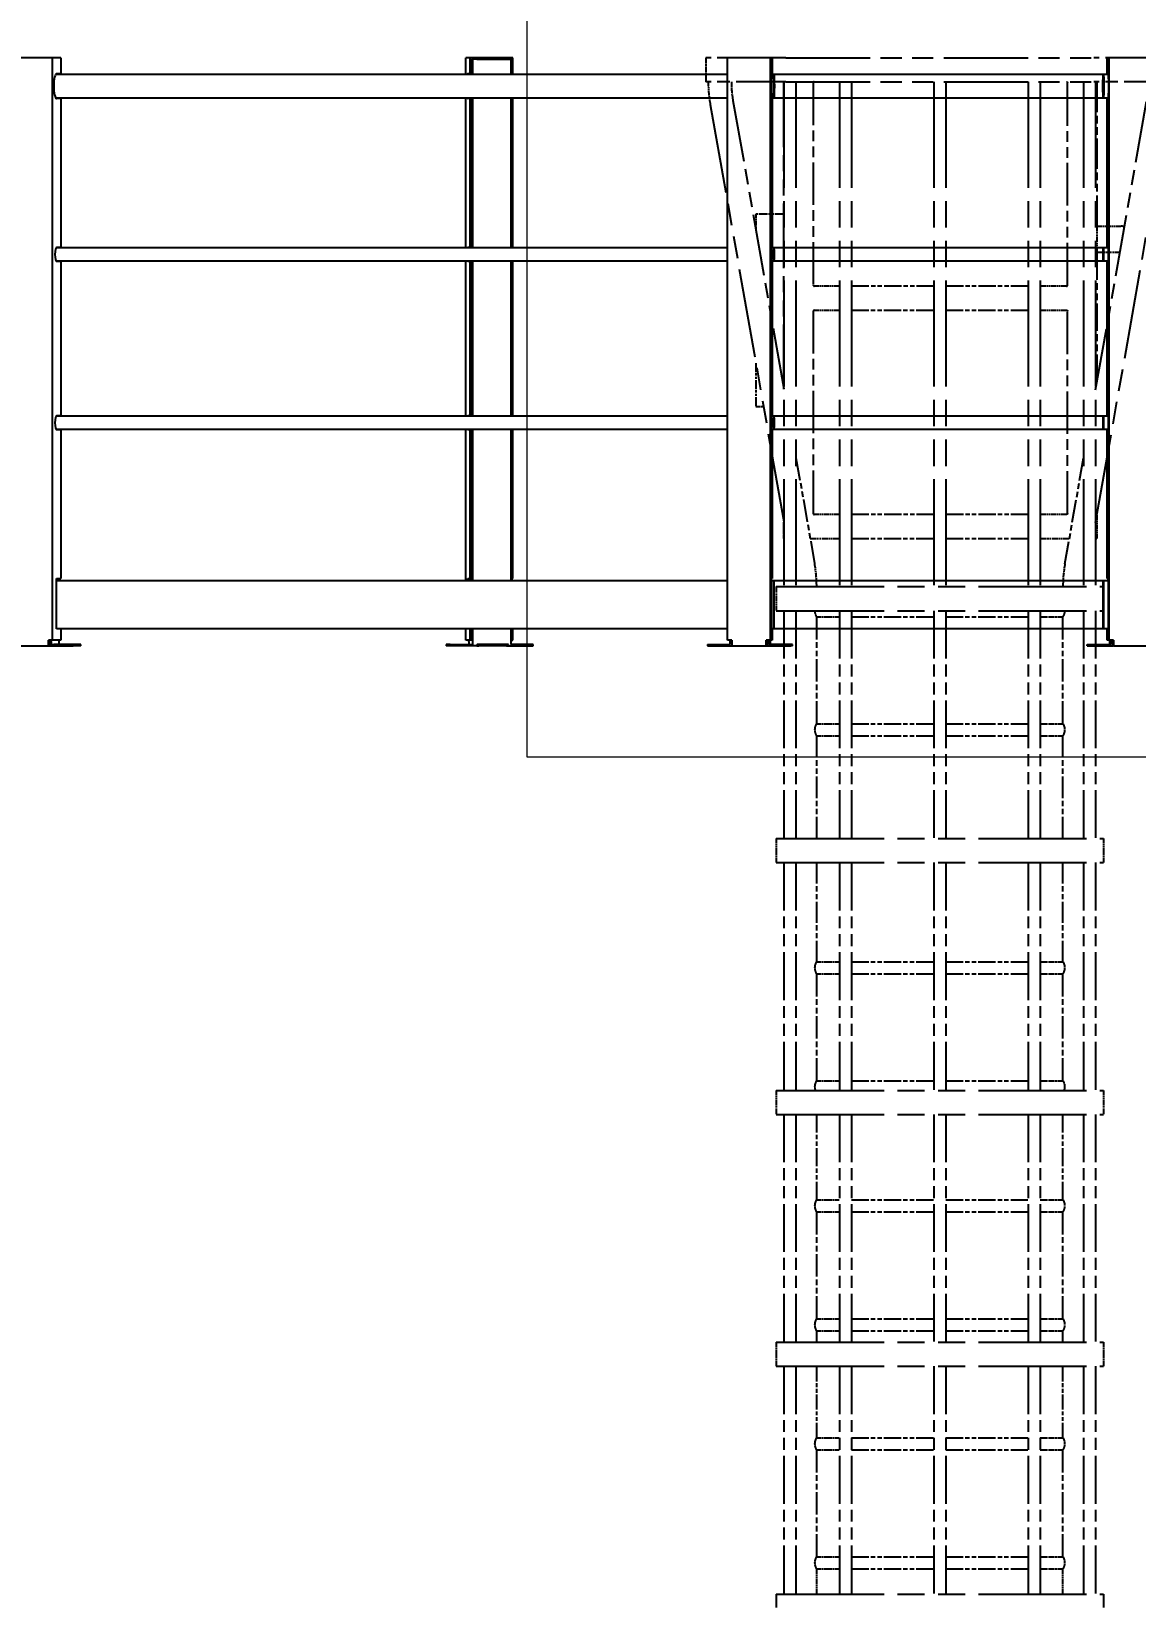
# Model space of a CAD drawing. Header units: millimetres. Extents: x 0 to 59400, y 0 to 42000.
# Drawn here: x 10157 to 12453, y 36547 to 39825 of the extents above; entities that cross this region are included whole.
import ezdxf

# ---------------------------------------------------------------- set-up
doc = ezdxf.new("R2010")
doc.units = ezdxf.units.MM
doc.header["$LTSCALE"] = 100
doc.linetypes.add('DOUBLE_DASH_CHAIN', pattern=[1.2403, 0.6614, -0.0827, 0.1654, -0.0827, 0.1654, -0.0827])
for name, color, linetype, lineweight in [('Detail Boundary', 7, 'Continuous', 18), ('Reference', 7, 'DOUBLE_DASH_CHAIN', 25), ('Visible', 7, 'Continuous', 25)]:
    doc.layers.add(name, color=color, linetype=linetype, lineweight=lineweight)
doc.styles.add('Title', font='arial.ttf')

# ---------------------------------------------------------------- blocks, each defined once
blk = doc.blocks.new('2dDetail0')
at = {"layer": 'Detail Boundary', "flags": 128}
blk.add_lwpolyline([(111.875, 383.163), (128.103, 383.163), (128.103, 400.04), (111.875, 400.04), (111.875, 383.163)], dxfattribs=at)
at = {"layer": 'Detail Boundary', "insert": (118.939, 403.54), "char_height": 3, "attachment_point": 7, "style": 'Title'}
blk.add_mtext('E', dxfattribs=at)

msp = doc.modelspace()

# ---------------------------------------------------------------- linework, layer by layer
at = {"layer": 'Reference', "ltscale": 0.158612}
for p, q in [((11559.06, 39770.38), (11559.06, 39720.38)), ((12372.59, 39420.38), (12422.57, 39420.38)), ((11705.77, 38670.38), (11705.77, 38620.38)), ((12385.83, 38670.38), (12385.83, 38620.38)), ((11705.77, 38146.63), (11705.77, 38096.63)), ((12385.83, 38146.63), (12385.83, 38096.63)), ((11705.77, 37622.88), (11705.77, 37572.88)), ((12385.83, 37622.88), (12385.83, 37572.88)), ((11705.77, 37099.13), (11705.77, 37049.13)), ((12385.83, 37099.13), (12385.83, 37049.13))]:
    msp.add_line(p, q, dxfattribs=at)
at = {"layer": 'Reference', "ltscale": 1.567272}
for p, q in [((11725.77, 39770.38), (11559.06, 39770.38)), ((12532.55, 39770.38), (12365.84, 39770.38)), ((11725.77, 39720.38), (11559.06, 39720.38)), ((12532.55, 39720.38), (12365.84, 39720.38))]:
    msp.add_line(p, q, dxfattribs=at)
at = {"layer": 'Reference', "ltscale": 2.647105}
for p, q in [((11725.77, 39770.38), (12365.84, 39770.38)), ((11725.77, 39720.38), (12365.84, 39720.38))]:
    msp.add_line(p, q, dxfattribs=at)
at = {"layer": 'Reference', "ltscale": 2.028505}
msp.add_line((11721.58, 39081.3), (11721.58, 39720.38), dxfattribs=at)
at = {"layer": 'Reference', "ltscale": 3.33285}
for p, q in [((11721.79, 39720.38), (11721.79, 38670.38)), ((11746.79, 39720.38), (11746.79, 38670.38)), ((11836.98, 39720.38), (11836.98, 38670.38)), ((11861.98, 39720.38), (11861.98, 38670.38)), ((12033.3, 39720.38), (12033.3, 38670.38)), ((12058.3, 39720.38), (12058.3, 38670.38)), ((12229.63, 39720.38), (12229.63, 38670.38)), ((12254.63, 39720.38), (12254.63, 38670.38)), ((12344.82, 39720.38), (12344.82, 38670.38)), ((12369.82, 39720.38), (12369.82, 38670.38))]:
    msp.add_line(p, q, dxfattribs=at)
at = {"layer": 'Reference', "ltscale": 1.336254}
for p, q in [((11782.73, 39718.38), (11782.73, 39297.38)), ((12311.38, 39297.38), (12311.38, 39718.38)), ((11782.73, 39243.38), (11782.73, 38822.38)), ((12311.38, 38822.38), (12311.38, 39243.38))]:
    msp.add_line(p, q, dxfattribs=at)
at = {"layer": 'Reference', "ltscale": 0.952172}
msp.add_line((12372.54, 39720.38), (12372.54, 39420.38), dxfattribs=at)
at = {"layer": 'Reference', "ltscale": 2.80138}
for p, q in [((11568.54, 39672.8), (11721.79, 38803.64)), ((12369.82, 38803.64), (12523.07, 39672.8))]:
    msp.add_line(p, q, dxfattribs=at)
at = {"layer": 'Reference', "ltscale": 1.937284}
for p, q in [((11615.81, 39681.13), (11721.79, 39080.06)), ((12369.82, 39080.06), (12475.8, 39681.13))]:
    msp.add_line(p, q, dxfattribs=at)
at = {"layer": 'Reference', "ltscale": 0.273481}
msp.add_line((11721.58, 39445.38), (11663.29, 39445.38), dxfattribs=at)
at = {"layer": 'Reference', "ltscale": 0.106268}
msp.add_line((11663.29, 39445.38), (11663.29, 39411.87), dxfattribs=at)
at = {"layer": 'Reference', "ltscale": 0.006248}
for p, q in [((12372.54, 39420.38), (12372.59, 39420.38)), ((12372.59, 39365.38), (12372.54, 39365.38))]:
    msp.add_line(p, q, dxfattribs=at)
at = {"layer": 'Reference', "ltscale": 0.174483}
msp.add_line((12372.59, 39420.38), (12372.59, 39365.38), dxfattribs=at)
at = {"layer": 'Reference', "ltscale": 0.015771}
msp.add_line((12422.7, 39420.38), (12422.57, 39420.38), dxfattribs=at)
at = {"layer": 'Reference', "ltscale": 0.856558}
msp.add_line((12372.54, 39365.38), (12372.54, 39095.5), dxfattribs=at)
at = {"layer": 'Reference', "ltscale": 0.150841}
msp.add_line((12420.12, 39365.38), (12372.59, 39365.38), dxfattribs=at)
at = {"layer": 'Reference', "ltscale": 0.169531}
for p, q in [((11836.98, 39295.38), (11783.56, 39295.38)), ((11783.56, 39245.38), (11836.98, 39245.38)), ((11836.98, 38820.38), (11783.56, 38820.38))]:
    msp.add_line(p, q, dxfattribs=at)
at = {"layer": 'Reference', "ltscale": 0.543905}
for p, q in [((12033.3, 39295.38), (11861.98, 39295.38)), ((12229.63, 39295.38), (12058.3, 39295.38)), ((11861.98, 39245.38), (12033.3, 39245.38)), ((12058.3, 39245.38), (12229.63, 39245.38)), ((12033.3, 38820.38), (11861.98, 38820.38)), ((12229.63, 38820.38), (12058.3, 38820.38)), ((11861.98, 38770.38), (12033.3, 38770.38)), ((12058.3, 38770.38), (12229.63, 38770.38))]:
    msp.add_line(p, q, dxfattribs=at)
at = {"layer": 'Reference', "ltscale": 0.173763}
for p, q in [((12309.39, 39295.38), (12254.63, 39295.38)), ((12254.63, 39245.38), (12309.39, 39245.38)), ((12309.39, 38820.38), (12254.63, 38820.38))]:
    msp.add_line(p, q, dxfattribs=at)
at = {"layer": 'Reference', "ltscale": 0.285801}
msp.add_line((11663.29, 39135.45), (11663.29, 39045.38), dxfattribs=at)
at = {"layer": 'Reference', "ltscale": 0.102057}
msp.add_line((11663.29, 39045.38), (11679.17, 39045.38), dxfattribs=at)
at = {"layer": 'Reference', "ltscale": 0.710038}
for p, q in [((11746.79, 38938.28), (11785.64, 38717.96)), ((12305.97, 38717.96), (12344.82, 38938.28))]:
    msp.add_line(p, q, dxfattribs=at)
at = {"layer": 'Reference', "ltscale": 0.154486}
msp.add_line((12372.54, 38819.08), (12372.54, 38770.38), dxfattribs=at)
at = {"layer": 'Reference', "ltscale": 0.109394}
msp.add_line((11721.58, 38770.38), (11721.58, 38804.87), dxfattribs=at)
at = {"layer": 'Reference', "ltscale": 0.000588976}
msp.add_line((11721.58, 38770.38), (11721.79, 38770.38), dxfattribs=at)
at = {"layer": 'Reference', "ltscale": 0.192259}
for p, q in [((11776.4, 38770.38), (11836.98, 38770.38)), ((12254.63, 38770.38), (12315.21, 38770.38))]:
    msp.add_line(p, q, dxfattribs=at)
at = {"layer": 'Reference', "ltscale": 0.004821}
msp.add_line((12369.82, 38770.38), (12371.37, 38770.38), dxfattribs=at)
at = {"layer": 'Reference', "ltscale": 0.145915}
msp.add_line((12371.37, 38770.38), (12372.54, 38770.38), dxfattribs=at)
at = {"layer": 'Reference', "ltscale": 3.390735}
for p, q in [((11705.77, 38670.38), (12385.83, 38670.38)), ((11705.77, 38620.38), (12385.83, 38620.38)), ((11705.77, 38146.63), (12385.83, 38146.63)), ((11705.77, 38096.63), (12385.83, 38096.63)), ((11705.77, 37622.88), (12385.83, 37622.88)), ((11705.77, 37572.88), (12385.83, 37572.88)), ((11705.77, 37099.13), (12385.83, 37099.13)), ((11705.77, 37049.13), (12385.83, 37049.13)), ((11705.77, 36575.38), (12385.83, 36575.38))]:
    msp.add_line(p, q, dxfattribs=at)
at = {"layer": 'Reference', "ltscale": 1.503695}
for p, q in [((11721.79, 38620.38), (11721.79, 38146.63)), ((11746.79, 38620.38), (11746.79, 38146.63)), ((11836.98, 38620.38), (11836.98, 38146.63)), ((11861.98, 38620.38), (11861.98, 38146.63)), ((12033.3, 38620.38), (12033.3, 38146.63)), ((12058.3, 38620.38), (12058.3, 38146.63)), ((12229.63, 38620.38), (12229.63, 38146.63)), ((12254.63, 38620.38), (12254.63, 38146.63)), ((12344.82, 38620.38), (12344.82, 38146.63)), ((12369.82, 38620.38), (12369.82, 38146.63)), ((11721.79, 38096.63), (11721.79, 37622.88)), ((11746.79, 38096.63), (11746.79, 37622.88)), ((11836.98, 38096.63), (11836.98, 37622.88)), ((11861.98, 38096.63), (11861.98, 37622.88)), ((12033.3, 38096.63), (12033.3, 37622.88)), ((12058.3, 38096.63), (12058.3, 37622.88)), ((12229.63, 38096.63), (12229.63, 37622.88)), ((12254.63, 38096.63), (12254.63, 37622.88)), ((12344.82, 38096.63), (12344.82, 37622.88)), ((12369.82, 38096.63), (12369.82, 37622.88)), ((11721.79, 37572.88), (11721.79, 37099.13)), ((11746.79, 37572.88), (11746.79, 37099.13)), ((11836.98, 37572.88), (11836.98, 37099.13)), ((11861.98, 37572.88), (11861.98, 37099.13)), ((12033.3, 37572.88), (12033.3, 37099.13)), ((12058.3, 37572.88), (12058.3, 37099.13)), ((12229.63, 37572.88), (12229.63, 37099.13)), ((12254.63, 37572.88), (12254.63, 37099.13)), ((12344.82, 37572.88), (12344.82, 37099.13)), ((12369.82, 37572.88), (12369.82, 37099.13)), ((11721.79, 37049.13), (11721.79, 36575.38)), ((11746.79, 37049.13), (11746.79, 36575.38)), ((11836.98, 37049.13), (11836.98, 36575.38)), ((11861.98, 37049.13), (11861.98, 36575.38)), ((12033.3, 37049.13), (12033.3, 36575.38)), ((12058.3, 37049.13), (12058.3, 36575.38)), ((12229.63, 37049.13), (12229.63, 36575.38)), ((12254.63, 37049.13), (12254.63, 36575.38)), ((12344.82, 37049.13), (12344.82, 36575.38)), ((12369.82, 37049.13), (12369.82, 36575.38))]:
    msp.add_line(p, q, dxfattribs=at)
at = {"layer": 'Reference', "ltscale": 0.149643}
for p, q in [((11789.8, 38607.88), (11836.98, 38607.88)), ((12254.63, 38607.88), (12301.8, 38607.88)), ((11789.8, 38385.38), (11836.98, 38385.38)), ((12254.63, 38385.38), (12301.8, 38385.38)), ((11789.8, 38360.38), (11836.98, 38360.38)), ((12254.63, 38360.38), (12301.8, 38360.38)), ((11789.8, 37890.38), (11836.98, 37890.38)), ((12254.63, 37890.38), (12301.8, 37890.38)), ((11789.8, 37865.38), (11836.98, 37865.38)), ((12254.63, 37865.38), (12301.8, 37865.38)), ((11789.8, 37642.88), (11836.98, 37642.88)), ((12254.63, 37642.88), (12301.8, 37642.88)), ((11789.8, 37395.38), (11836.98, 37395.38)), ((11789.8, 37370.38), (11836.98, 37370.38)), ((12254.63, 37395.38), (12301.8, 37395.38)), ((12254.63, 37370.38), (12301.8, 37370.38)), ((11789.8, 37147.88), (11836.98, 37147.88)), ((12254.63, 37147.88), (12301.8, 37147.88)), ((11789.8, 37122.88), (11836.98, 37122.88)), ((12254.63, 37122.88), (12301.8, 37122.88)), ((11789.8, 36900.38), (11836.98, 36900.38)), ((11789.8, 36875.38), (11836.98, 36875.38)), ((12254.63, 36900.38), (12301.8, 36900.38)), ((12254.63, 36875.38), (12301.8, 36875.38)), ((11789.8, 36652.88), (11836.98, 36652.88)), ((12254.63, 36652.88), (12301.8, 36652.88)), ((11789.8, 36627.88), (11836.98, 36627.88)), ((12254.63, 36627.88), (12301.8, 36627.88))]:
    msp.add_line(p, q, dxfattribs=at)
at = {"layer": 'Reference', "ltscale": 0.706168}
for p, q in [((11789.8, 38385.38), (11789.8, 38607.88)), ((12301.8, 38385.38), (12301.8, 38607.88)), ((11789.8, 37642.88), (11789.8, 37865.38)), ((12301.8, 37642.88), (12301.8, 37865.38)), ((11789.8, 37147.88), (11789.8, 37370.38)), ((12301.8, 37147.88), (12301.8, 37370.38)), ((11789.8, 36652.88), (11789.8, 36875.38)), ((12301.8, 36652.88), (12301.8, 36875.38))]:
    msp.add_line(p, q, dxfattribs=at)
at = {"layer": 'Reference', "ltscale": 0.543728}
for p, q in [((11861.98, 38607.88), (12033.3, 38607.88)), ((12058.3, 38607.88), (12229.63, 38607.88)), ((11861.98, 38385.38), (12033.3, 38385.38)), ((12058.3, 38385.38), (12229.63, 38385.38)), ((11861.98, 38360.38), (12033.3, 38360.38)), ((12058.3, 38360.38), (12229.63, 38360.38)), ((11861.98, 37890.38), (12033.3, 37890.38)), ((12058.3, 37890.38), (12229.63, 37890.38)), ((11861.98, 37865.38), (12033.3, 37865.38)), ((12058.3, 37865.38), (12229.63, 37865.38)), ((11861.98, 37642.88), (12033.3, 37642.88)), ((12058.3, 37642.88), (12229.63, 37642.88)), ((11861.98, 37395.38), (12033.3, 37395.38)), ((11861.98, 37370.38), (12033.3, 37370.38)), ((12058.3, 37395.38), (12229.63, 37395.38)), ((12058.3, 37370.38), (12229.63, 37370.38)), ((11861.98, 37147.88), (12033.3, 37147.88)), ((12058.3, 37147.88), (12229.63, 37147.88)), ((11861.98, 37122.88), (12033.3, 37122.88)), ((12058.3, 37122.88), (12229.63, 37122.88)), ((11861.98, 36900.38), (12033.3, 36900.38)), ((11861.98, 36875.38), (12033.3, 36875.38)), ((12058.3, 36900.38), (12229.63, 36900.38)), ((12058.3, 36875.38), (12229.63, 36875.38)), ((11861.98, 36652.88), (12033.3, 36652.88)), ((12058.3, 36652.88), (12229.63, 36652.88)), ((11861.98, 36627.88), (12033.3, 36627.88)), ((12058.3, 36627.88), (12229.63, 36627.88))]:
    msp.add_line(p, q, dxfattribs=at)
at = {"layer": 'Reference', "ltscale": 0.678393}
for p, q in [((11789.8, 38146.63), (11789.8, 38360.38)), ((12301.8, 38146.63), (12301.8, 38360.38))]:
    msp.add_line(p, q, dxfattribs=at)
at = {"layer": 'Reference', "ltscale": 0.654587}
for p, q in [((11789.8, 37890.38), (11789.8, 38096.63)), ((12301.8, 37890.38), (12301.8, 38096.63))]:
    msp.add_line(p, q, dxfattribs=at)
at = {"layer": 'Reference', "ltscale": 0.563327}
for p, q in [((11789.8, 37395.38), (11789.8, 37572.88)), ((12301.8, 37395.38), (12301.8, 37572.88))]:
    msp.add_line(p, q, dxfattribs=at)
at = {"layer": 'Reference', "ltscale": 0.075288}
for p, q in [((11789.8, 37099.13), (11789.8, 37122.88)), ((12301.8, 37099.13), (12301.8, 37122.88))]:
    msp.add_line(p, q, dxfattribs=at)
at = {"layer": 'Reference', "ltscale": 0.472068}
for p, q in [((11789.8, 36900.38), (11789.8, 37049.13)), ((12301.8, 36900.38), (12301.8, 37049.13))]:
    msp.add_line(p, q, dxfattribs=at)
at = {"layer": 'Reference', "ltscale": 0.166548}
for p, q in [((11789.8, 36575.38), (11789.8, 36627.88)), ((12301.8, 36575.38), (12301.8, 36627.88))]:
    msp.add_line(p, q, dxfattribs=at)
at = {"layer": 'Reference', "ltscale": 0.088779}
for p, q in [((11705.77, 36575.38), (11705.77, 36547.38)), ((12385.83, 36575.38), (12385.83, 36547.38))]:
    msp.add_line(p, q, dxfattribs=at)
at = {"layer": 'Reference', "ltscale": 0.151698}
for centre, start, end in [((11838.37, 39720.38), 180, 190), ((11515.8, 38670.38), 0, 10), ((12575.8, 38670.38), 170, 180)]:
    msp.add_arc(centre, 274, start, end, dxfattribs=at)
at = {"layer": 'Reference', "ltscale": 0.125106}
msp.add_arc((11838.37, 39720.38), 226, 180, 190, dxfattribs=at)
at = {"layer": 'Reference', "ltscale": 0.023571}
msp.add_ellipse((12422.57, 39410.38), major_axis=(0, 10), ratio=0.9996754, start_param=5.5374736, end_param=6.2831853, dxfattribs=at)
at = {"layer": 'Reference', "ltscale": 0.023099}
msp.add_ellipse((12422.7, 39410.38), major_axis=(0, 10), ratio=0.9996754, start_param=5.5523199, end_param=6.2831853, dxfattribs=at)
at = {"layer": 'Reference', "ltscale": 0.00317}
msp.add_ellipse((11723.58, 38772.38), major_axis=(2, 2), ratio=0.0127408, start_param=2.6580056, end_param=3.1543328, dxfattribs=at)
at = {"layer": 'Reference', "ltscale": 0.009774}
msp.add_ellipse((12369.37, 38772.38), major_axis=(-2, 2), ratio=0.0127408, start_param=1.8102144, end_param=3.1288525, dxfattribs=at)
at = {"layer": 'Reference', "ltscale": 6.17783e-05}
msp.add_ellipse((12370.54, 38772.38), major_axis=(2, -2), ratio=0.0127408, start_param=6.2704452, end_param=6.2959254, dxfattribs=at)
at = {"layer": 'Reference', "ltscale": 0.009875}
for points, knots in [([(11784.73, 39720.38), (11784.52, 39720.38), (11784.31, 39720.35), (11783.91, 39720.22), (11783.72, 39720.12), (11783.38, 39719.87), (11783.23, 39719.72), (11782.99, 39719.39), (11782.89, 39719.2), (11782.76, 39718.8), (11782.73, 39718.59), (11782.73, 39718.38)], [6.2831853, 6.2831853, 6.2831853, 6.2831853, 6.5973446, 6.5973446, 6.9115038, 6.9115038, 7.2256631, 7.2256631, 7.5398224, 7.5398224, 7.8539816, 7.8539816, 7.8539816, 7.8539816]), ([(12309.39, 39720.38), (12309.59, 39720.38), (12309.8, 39720.35), (12310.2, 39720.22), (12310.39, 39720.12), (12310.73, 39719.87), (12310.88, 39719.72), (12311.13, 39719.39), (12311.22, 39719.2), (12311.35, 39718.8), (12311.38, 39718.59), (12311.38, 39718.38)], [0, 0, 0, 0, 0.3141593, 0.3141593, 0.6283185, 0.6283185, 0.9424778, 0.9424778, 1.2566371, 1.2566371, 1.5707963, 1.5707963, 1.5707963, 1.5707963]), ([(11782.73, 39297.38), (11782.73, 39297.17), (11782.76, 39296.96), (11782.89, 39296.56), (11782.99, 39296.37), (11783.23, 39296.03), (11783.38, 39295.88), (11783.72, 39295.64), (11783.91, 39295.54), (11784.31, 39295.41), (11784.52, 39295.38), (11784.73, 39295.38)], [1.5707963, 1.5707963, 1.5707963, 1.5707963, 1.8849556, 1.8849556, 2.1991149, 2.1991149, 2.5132741, 2.5132741, 2.8274334, 2.8274334, 3.1415927, 3.1415927, 3.1415927, 3.1415927]), ([(12309.39, 39295.38), (12309.59, 39295.38), (12309.8, 39295.41), (12310.2, 39295.54), (12310.39, 39295.64), (12310.73, 39295.88), (12310.88, 39296.03), (12311.13, 39296.37), (12311.22, 39296.56), (12311.35, 39296.96), (12311.38, 39297.17), (12311.38, 39297.38)], [3.1415927, 3.1415927, 3.1415927, 3.1415927, 3.4557519, 3.4557519, 3.7699112, 3.7699112, 4.0840704, 4.0840704, 4.3982297, 4.3982297, 4.712389, 4.712389, 4.712389, 4.712389]), ([(11784.73, 39245.38), (11784.52, 39245.38), (11784.31, 39245.35), (11783.91, 39245.22), (11783.72, 39245.12), (11783.38, 39244.87), (11783.23, 39244.72), (11782.99, 39244.39), (11782.89, 39244.2), (11782.76, 39243.8), (11782.73, 39243.59), (11782.73, 39243.38)], [0, 0, 0, 0, 0.3141593, 0.3141593, 0.6283185, 0.6283185, 0.9424778, 0.9424778, 1.2566371, 1.2566371, 1.5707963, 1.5707963, 1.5707963, 1.5707963]), ([(12309.39, 39245.38), (12309.59, 39245.38), (12309.8, 39245.35), (12310.2, 39245.22), (12310.39, 39245.12), (12310.73, 39244.87), (12310.88, 39244.72), (12311.13, 39244.39), (12311.22, 39244.2), (12311.35, 39243.8), (12311.38, 39243.59), (12311.38, 39243.38)], [0, 0, 0, 0, 0.3141593, 0.3141593, 0.6283185, 0.6283185, 0.9424778, 0.9424778, 1.2566371, 1.2566371, 1.5707963, 1.5707963, 1.5707963, 1.5707963]), ([(11782.73, 38822.38), (11782.73, 38822.17), (11782.76, 38821.96), (11782.89, 38821.56), (11782.99, 38821.37), (11783.23, 38821.03), (11783.38, 38820.88), (11783.72, 38820.64), (11783.91, 38820.54), (11784.31, 38820.41), (11784.52, 38820.38), (11784.73, 38820.38)], [1.5707963, 1.5707963, 1.5707963, 1.5707963, 1.8849556, 1.8849556, 2.1991149, 2.1991149, 2.5132741, 2.5132741, 2.8274334, 2.8274334, 3.1415927, 3.1415927, 3.1415927, 3.1415927]), ([(12311.38, 38822.38), (12311.38, 38822.17), (12311.35, 38821.96), (12311.22, 38821.56), (12311.13, 38821.37), (12310.88, 38821.03), (12310.73, 38820.88), (12310.39, 38820.64), (12310.2, 38820.54), (12309.8, 38820.41), (12309.59, 38820.38), (12309.39, 38820.38)], [1.5707963, 1.5707963, 1.5707963, 1.5707963, 1.8849556, 1.8849556, 2.1991149, 2.1991149, 2.5132741, 2.5132741, 2.8274334, 2.8274334, 3.1415927, 3.1415927, 3.1415927, 3.1415927])]:
    msp.add_open_spline(points, degree=3, knots=knots, dxfattribs=at)
at = {"layer": 'Reference', "ltscale": 0.063434}
for points, knots in [([(11789.8, 38607.88), (11789.8, 38607.88), (11789.76, 38607.96), (11789.6, 38608.28), (11789.47, 38608.53), (11789, 38609.49), (11788.55, 38610.45), (11787.68, 38612.63), (11787.2, 38614.02), (11786.68, 38616.32), (11786.53, 38617.12), (11786.34, 38618.75), (11786.29, 38619.58), (11786.29, 38620.38)], [1.9257848, 1.9257848, 1.9257848, 1.9257848, 2.1661114, 2.1661114, 2.406438, 2.406438, 2.8870911, 2.8870911, 3.3693304, 3.3693304, 3.61045, 3.61045, 3.8515697, 3.8515697, 3.8515697, 3.8515697]), ([(12305.32, 38620.38), (12305.32, 38619.58), (12305.27, 38618.75), (12305.08, 38617.12), (12304.93, 38616.32), (12304.4, 38614.02), (12303.92, 38612.63), (12303.06, 38610.45), (12302.61, 38609.49), (12302.14, 38608.53), (12302.01, 38608.28), (12301.85, 38607.96), (12301.8, 38607.88), (12301.8, 38607.88)], [3.8515697, 3.8515697, 3.8515697, 3.8515697, 4.0926893, 4.0926893, 4.333809, 4.333809, 4.8160483, 4.8160483, 5.2967014, 5.2967014, 5.5370279, 5.5370279, 5.7773545, 5.7773545, 5.7773545, 5.7773545])]:
    msp.add_open_spline(points, degree=3, knots=knots, dxfattribs=at)
at = {"layer": 'Reference', "ltscale": 0.126968}
for points in [[(11789.8, 38360.38), (11789.8, 38360.38), (11789.76, 38360.46), (11789.6, 38360.78), (11789.47, 38361.03), (11789, 38361.99), (11788.55, 38362.95), (11787.68, 38365.13), (11787.2, 38366.52), (11786.68, 38368.82), (11786.53, 38369.62), (11786.34, 38371.25), (11786.29, 38372.08), (11786.29, 38373.68), (11786.34, 38374.51), (11786.53, 38376.14), (11786.68, 38376.94), (11787.2, 38379.24), (11787.68, 38380.62), (11788.55, 38382.81), (11789, 38383.77), (11789.47, 38384.73), (11789.6, 38384.98), (11789.76, 38385.3), (11789.8, 38385.38), (11789.8, 38385.38)], [(12301.8, 38385.38), (12301.8, 38385.38), (12301.85, 38385.3), (12302.01, 38384.98), (12302.14, 38384.73), (12302.61, 38383.77), (12303.06, 38382.81), (12303.92, 38380.62), (12304.4, 38379.24), (12304.93, 38376.94), (12305.08, 38376.14), (12305.27, 38374.51), (12305.32, 38373.68), (12305.32, 38372.08), (12305.27, 38371.25), (12305.08, 38369.62), (12304.93, 38368.82), (12304.4, 38366.52), (12303.92, 38365.13), (12303.06, 38362.95), (12302.61, 38361.99), (12302.14, 38361.03), (12302.01, 38360.78), (12301.85, 38360.46), (12301.8, 38360.38), (12301.8, 38360.38)], [(11789.8, 37865.38), (11789.8, 37865.38), (11789.76, 37865.46), (11789.6, 37865.78), (11789.47, 37866.03), (11789, 37866.99), (11788.55, 37867.95), (11787.68, 37870.13), (11787.2, 37871.52), (11786.68, 37873.82), (11786.53, 37874.62), (11786.34, 37876.25), (11786.29, 37877.08), (11786.29, 37878.68), (11786.34, 37879.51), (11786.53, 37881.14), (11786.68, 37881.94), (11787.2, 37884.24), (11787.68, 37885.62), (11788.55, 37887.81), (11789, 37888.77), (11789.47, 37889.73), (11789.6, 37889.98), (11789.76, 37890.3), (11789.8, 37890.38), (11789.8, 37890.38)], [(12301.8, 37890.38), (12301.8, 37890.38), (12301.85, 37890.3), (12302.01, 37889.98), (12302.14, 37889.73), (12302.61, 37888.77), (12303.06, 37887.81), (12303.92, 37885.62), (12304.4, 37884.24), (12304.93, 37881.94), (12305.08, 37881.14), (12305.27, 37879.51), (12305.32, 37878.68), (12305.32, 37877.08), (12305.27, 37876.25), (12305.08, 37874.62), (12304.93, 37873.82), (12304.4, 37871.52), (12303.92, 37870.13), (12303.06, 37867.95), (12302.61, 37866.99), (12302.14, 37866.03), (12302.01, 37865.78), (12301.85, 37865.46), (12301.8, 37865.38), (12301.8, 37865.38)], [(11789.8, 37370.38), (11789.8, 37370.38), (11789.76, 37370.46), (11789.6, 37370.78), (11789.47, 37371.03), (11789, 37371.99), (11788.55, 37372.95), (11787.68, 37375.13), (11787.2, 37376.52), (11786.68, 37378.82), (11786.53, 37379.62), (11786.34, 37381.25), (11786.29, 37382.08), (11786.29, 37383.68), (11786.34, 37384.51), (11786.53, 37386.14), (11786.68, 37386.94), (11787.2, 37389.24), (11787.68, 37390.62), (11788.55, 37392.81), (11789, 37393.77), (11789.47, 37394.73), (11789.6, 37394.98), (11789.76, 37395.3), (11789.8, 37395.38), (11789.8, 37395.38)], [(12301.8, 37395.38), (12301.8, 37395.38), (12301.85, 37395.3), (12302.01, 37394.98), (12302.14, 37394.73), (12302.61, 37393.77), (12303.06, 37392.81), (12303.92, 37390.62), (12304.4, 37389.24), (12304.93, 37386.94), (12305.08, 37386.14), (12305.27, 37384.51), (12305.32, 37383.68), (12305.32, 37382.08), (12305.27, 37381.25), (12305.08, 37379.62), (12304.93, 37378.82), (12304.4, 37376.52), (12303.92, 37375.13), (12303.06, 37372.95), (12302.61, 37371.99), (12302.14, 37371.03), (12302.01, 37370.78), (12301.85, 37370.46), (12301.8, 37370.38), (12301.8, 37370.38)], [(11789.8, 37122.88), (11789.8, 37122.88), (11789.76, 37122.96), (11789.6, 37123.28), (11789.47, 37123.53), (11789, 37124.49), (11788.55, 37125.45), (11787.68, 37127.63), (11787.2, 37129.02), (11786.68, 37131.32), (11786.53, 37132.12), (11786.34, 37133.75), (11786.29, 37134.58), (11786.29, 37136.18), (11786.34, 37137.01), (11786.53, 37138.64), (11786.68, 37139.44), (11787.2, 37141.74), (11787.68, 37143.12), (11788.55, 37145.31), (11789, 37146.27), (11789.47, 37147.23), (11789.6, 37147.48), (11789.76, 37147.8), (11789.8, 37147.88), (11789.8, 37147.88)], [(12301.8, 37147.88), (12301.8, 37147.88), (12301.85, 37147.8), (12302.01, 37147.48), (12302.14, 37147.23), (12302.61, 37146.27), (12303.06, 37145.31), (12303.92, 37143.12), (12304.4, 37141.74), (12304.93, 37139.44), (12305.08, 37138.64), (12305.27, 37137.01), (12305.32, 37136.18), (12305.32, 37134.58), (12305.27, 37133.75), (12305.08, 37132.12), (12304.93, 37131.32), (12304.4, 37129.02), (12303.92, 37127.63), (12303.06, 37125.45), (12302.61, 37124.49), (12302.14, 37123.53), (12302.01, 37123.28), (12301.85, 37122.96), (12301.8, 37122.88), (12301.8, 37122.88)], [(11789.8, 36875.38), (11789.8, 36875.38), (11789.76, 36875.46), (11789.6, 36875.78), (11789.47, 36876.03), (11789, 36876.99), (11788.55, 36877.95), (11787.68, 36880.13), (11787.2, 36881.52), (11786.68, 36883.82), (11786.53, 36884.62), (11786.34, 36886.25), (11786.29, 36887.08), (11786.29, 36888.68), (11786.34, 36889.51), (11786.53, 36891.14), (11786.68, 36891.94), (11787.2, 36894.24), (11787.68, 36895.62), (11788.55, 36897.81), (11789, 36898.77), (11789.47, 36899.73), (11789.6, 36899.98), (11789.76, 36900.3), (11789.8, 36900.38), (11789.8, 36900.38)], [(12301.8, 36900.38), (12301.8, 36900.38), (12301.85, 36900.3), (12302.01, 36899.98), (12302.14, 36899.73), (12302.61, 36898.77), (12303.06, 36897.81), (12303.92, 36895.62), (12304.4, 36894.24), (12304.93, 36891.94), (12305.08, 36891.14), (12305.27, 36889.51), (12305.32, 36888.68), (12305.32, 36887.08), (12305.27, 36886.25), (12305.08, 36884.62), (12304.93, 36883.82), (12304.4, 36881.52), (12303.92, 36880.13), (12303.06, 36877.95), (12302.61, 36876.99), (12302.14, 36876.03), (12302.01, 36875.78), (12301.85, 36875.46), (12301.8, 36875.38), (12301.8, 36875.38)], [(11789.8, 36627.88), (11789.8, 36627.88), (11789.76, 36627.96), (11789.6, 36628.28), (11789.47, 36628.53), (11789, 36629.49), (11788.55, 36630.45), (11787.68, 36632.63), (11787.2, 36634.02), (11786.68, 36636.32), (11786.53, 36637.12), (11786.34, 36638.75), (11786.29, 36639.58), (11786.29, 36641.18), (11786.34, 36642.01), (11786.53, 36643.64), (11786.68, 36644.44), (11787.2, 36646.74), (11787.68, 36648.12), (11788.55, 36650.31), (11789, 36651.27), (11789.47, 36652.23), (11789.6, 36652.48), (11789.76, 36652.8), (11789.8, 36652.88), (11789.8, 36652.88)], [(12301.8, 36652.88), (12301.8, 36652.88), (12301.85, 36652.8), (12302.01, 36652.48), (12302.14, 36652.23), (12302.61, 36651.27), (12303.06, 36650.31), (12303.92, 36648.12), (12304.4, 36646.74), (12304.93, 36644.44), (12305.08, 36643.64), (12305.27, 36642.01), (12305.32, 36641.18), (12305.32, 36639.58), (12305.27, 36638.75), (12305.08, 36637.12), (12304.93, 36636.32), (12304.4, 36634.02), (12303.92, 36632.63), (12303.06, 36630.45), (12302.61, 36629.49), (12302.14, 36628.53), (12302.01, 36628.28), (12301.85, 36627.96), (12301.8, 36627.88), (12301.8, 36627.88)]]:
    msp.add_open_spline(points, degree=3, knots=[1.9257848, 1.9257848, 1.9257848, 1.9257848, 2.1661114, 2.1661114, 2.406438, 2.406438, 2.8870911, 2.8870911, 3.3693304, 3.3693304, 3.61045, 3.61045, 3.8515697, 3.8515697, 4.0926893, 4.0926893, 4.333809, 4.333809, 4.8160483, 4.8160483, 5.2967014, 5.2967014, 5.5370279, 5.5370279, 5.7773545, 5.7773545, 5.7773545, 5.7773545], dxfattribs=at)
at = {"layer": 'Reference', "ltscale": 0.089396}
for points, knots in [([(11787.62, 37622.88), (11787.34, 37623.69), (11787.07, 37624.59), (11786.68, 37626.32), (11786.53, 37627.12), (11786.34, 37628.75), (11786.29, 37629.58), (11786.29, 37631.18), (11786.34, 37632.01), (11786.53, 37633.64), (11786.68, 37634.44), (11787.2, 37636.74), (11787.68, 37638.12), (11788.55, 37640.31), (11789, 37641.27), (11789.47, 37642.23), (11789.6, 37642.48), (11789.76, 37642.8), (11789.8, 37642.88), (11789.8, 37642.88)], [3.0672133, 3.0672133, 3.0672133, 3.0672133, 3.3693304, 3.3693304, 3.61045, 3.61045, 3.8515697, 3.8515697, 4.0926893, 4.0926893, 4.333809, 4.333809, 4.8160483, 4.8160483, 5.2967014, 5.2967014, 5.5370279, 5.5370279, 5.7773545, 5.7773545, 5.7773545, 5.7773545]), ([(12301.8, 37642.88), (12301.8, 37642.88), (12301.85, 37642.8), (12302.01, 37642.48), (12302.14, 37642.23), (12302.61, 37641.27), (12303.06, 37640.31), (12303.92, 37638.12), (12304.4, 37636.74), (12304.93, 37634.44), (12305.08, 37633.64), (12305.27, 37632.01), (12305.32, 37631.18), (12305.32, 37629.58), (12305.27, 37628.75), (12305.08, 37627.12), (12304.93, 37626.32), (12304.54, 37624.59), (12304.27, 37623.69), (12303.99, 37622.88)], [1.9257848, 1.9257848, 1.9257848, 1.9257848, 2.1661114, 2.1661114, 2.406438, 2.406438, 2.8870911, 2.8870911, 3.3693304, 3.3693304, 3.61045, 3.61045, 3.8515697, 3.8515697, 4.0926893, 4.0926893, 4.333809, 4.333809, 4.635926, 4.635926, 4.635926, 4.635926])]:
    msp.add_open_spline(points, degree=3, knots=knots, dxfattribs=at)
at = {"layer": 'Visible'}
for p, q in [((10201.16, 39770.38), (10113.63, 39770.38)), ((10218.15, 39770.38), (10201.16, 39770.38)), ((10201.16, 38559.38), (10201.16, 39770.38)), ((10218.15, 39770.38), (10218.15, 39737.38)), ((11068.89, 39770.38), (11060.42, 39770.38)), ((11060.42, 39735.53), (11060.42, 39770.38)), ((11158.28, 39770.38), (11068.89, 39770.38)), ((11068.89, 39770.38), (11068.89, 39737.38)), ((11071.87, 39767.38), (11071.87, 39737.38)), ((11073.86, 39767.38), (11071.87, 39767.38)), ((11073.86, 39767.38), (11074.44, 39767.38)), ((11074.44, 39767.38), (11074.44, 39735.53)), ((11083.38, 39767.38), (11074.44, 39767.38)), ((11083.38, 39767.38), (11144.96, 39767.38)), ((11144.96, 39767.38), (11153.9, 39767.38)), ((11155.3, 39767.38), (11153.9, 39767.38)), ((11153.9, 39767.38), (11153.9, 39735.53)), ((11155.3, 39737.38), (11155.3, 39767.38)), ((11158.28, 39737.38), (11158.28, 39770.38)), ((11693.97, 39770.38), (11604.07, 39770.38)), ((11604.07, 38559.38), (11604.07, 39770.38)), ((11697.54, 39770.38), (11693.97, 39770.38)), ((11693.97, 38559.38), (11693.97, 39770.38)), ((11697.54, 39770.38), (11697.54, 39737.38)), ((12394.07, 39770.38), (12397.64, 39770.38)), ((12394.07, 39737.38), (12394.07, 39770.38)), ((12487.54, 39770.38), (12397.64, 39770.38)), ((12397.64, 38559.38), (12397.64, 39770.38)), ((11604.07, 39735.53), (10207.41, 39735.53)), ((10209.65, 39737.38), (10218.15, 39737.38)), ((10214.45, 39737.38), (10214.45, 39735.53)), ((11064.66, 39737.38), (11068.89, 39737.38)), ((11068.89, 39737.38), (11071.87, 39737.38)), ((11070.2, 39737.38), (11070.57, 39735.53)), ((11153.9, 39737.38), (11155.3, 39737.38)), ((11155.3, 39737.38), (11158.28, 39737.38)), ((11700.75, 39735.53), (11695.28, 39735.53)), ((11695.75, 39737.38), (11697.54, 39737.38)), ((12385.86, 39735.53), (11700.75, 39735.53)), ((12396.33, 39735.53), (12385.86, 39735.53)), ((12394.07, 39737.38), (12395.86, 39737.38)), ((10207.41, 39687.23), (11604.07, 39687.23)), ((10218.15, 39685.38), (10209.65, 39685.38)), ((10214.45, 39687.23), (10214.45, 39685.38)), ((10218.15, 39685.38), (10218.15, 39376.38)), ((11060.42, 39374.83), (11060.42, 39687.23)), ((11068.89, 39685.38), (11064.66, 39685.38)), ((11068.89, 39685.38), (11068.89, 39376.38)), ((11071.87, 39685.38), (11068.89, 39685.38)), ((11071.87, 39685.38), (11071.87, 39376.38)), ((11074.44, 39687.23), (11074.44, 39374.83)), ((11153.9, 39687.23), (11153.9, 39374.83)), ((11155.3, 39685.38), (11153.9, 39685.38)), ((11158.28, 39685.38), (11155.3, 39685.38)), ((11155.3, 39376.38), (11155.3, 39685.38)), ((11158.28, 39376.38), (11158.28, 39685.38)), ((11695.28, 39687.23), (11700.75, 39687.23)), ((11697.54, 39685.38), (11695.75, 39685.38)), ((11697.54, 39685.38), (11697.54, 39376.38)), ((11700.75, 39687.23), (12385.86, 39687.23)), ((12385.86, 39687.23), (12396.33, 39687.23)), ((12394.07, 39376.38), (12394.07, 39685.38)), ((12395.86, 39685.38), (12394.07, 39685.38)), ((11604.07, 39374.83), (10208.11, 39374.83)), ((10209.65, 39376.38), (10218.15, 39376.38)), ((10214.45, 39376.38), (10214.45, 39374.83)), ((11064.66, 39376.38), (11068.89, 39376.38)), ((11068.89, 39376.38), (11071.87, 39376.38)), ((11069.86, 39376.38), (11070.17, 39374.83)), ((11153.9, 39376.38), (11155.3, 39376.38)), ((11155.3, 39376.38), (11158.28, 39376.38)), ((11700.75, 39374.83), (11695.43, 39374.83)), ((11695.75, 39376.38), (11697.54, 39376.38)), ((12385.86, 39374.83), (11700.75, 39374.83)), ((12396.18, 39374.83), (12385.86, 39374.83)), ((12394.07, 39376.38), (12395.86, 39376.38)), ((10208.11, 39347.93), (11604.07, 39347.93)), ((10218.15, 39346.38), (10209.65, 39346.38)), ((10214.45, 39347.93), (10214.45, 39346.38)), ((10218.15, 39346.38), (10218.15, 39026.38)), ((11060.42, 39024.83), (11060.42, 39347.93)), ((11068.89, 39346.38), (11064.66, 39346.38)), ((11068.89, 39346.38), (11068.89, 39026.38)), ((11071.87, 39346.38), (11068.89, 39346.38)), ((11071.87, 39346.38), (11071.87, 39026.38)), ((11074.44, 39347.93), (11074.44, 39024.83)), ((11153.9, 39347.93), (11153.9, 39024.83)), ((11155.3, 39346.38), (11153.9, 39346.38)), ((11158.28, 39346.38), (11155.3, 39346.38)), ((11155.3, 39026.38), (11155.3, 39346.38)), ((11158.28, 39026.38), (11158.28, 39346.38)), ((11695.43, 39347.93), (11700.75, 39347.93)), ((11697.54, 39346.38), (11695.75, 39346.38)), ((11697.54, 39346.38), (11697.54, 39026.38)), ((11700.75, 39347.93), (12385.86, 39347.93)), ((12385.86, 39347.93), (12396.18, 39347.93)), ((12394.07, 39026.38), (12394.07, 39346.38)), ((12395.86, 39346.38), (12394.07, 39346.38)), ((11604.07, 39024.83), (10208.11, 39024.83)), ((10209.65, 39026.38), (10218.15, 39026.38)), ((10214.45, 39026.38), (10214.45, 39024.83)), ((11064.66, 39026.38), (11068.89, 39026.38)), ((11068.89, 39026.38), (11071.87, 39026.38)), ((11069.86, 39026.38), (11070.17, 39024.83)), ((11153.9, 39026.38), (11155.3, 39026.38)), ((11155.3, 39026.38), (11158.28, 39026.38)), ((11700.75, 39024.83), (11695.43, 39024.83)), ((11695.75, 39026.38), (11697.54, 39026.38)), ((12385.86, 39024.83), (11700.75, 39024.83)), ((12396.18, 39024.83), (12385.86, 39024.83)), ((12394.07, 39026.38), (12395.86, 39026.38)), ((10208.11, 38997.93), (11604.07, 38997.93)), ((10218.15, 38996.38), (10209.65, 38996.38)), ((10214.45, 38997.93), (10214.45, 38996.38)), ((10218.15, 38996.38), (10218.15, 38687.38)), ((11060.42, 38682.38), (11060.42, 38997.93)), ((11068.89, 38996.38), (11064.66, 38996.38)), ((11068.89, 38996.38), (11068.89, 38687.38)), ((11071.87, 38996.38), (11068.89, 38996.38)), ((11071.87, 38996.38), (11071.87, 38687.38)), ((11074.44, 38997.93), (11074.44, 38682.38)), ((11153.9, 38997.93), (11153.9, 38682.38)), ((11155.3, 38996.38), (11153.9, 38996.38)), ((11158.28, 38996.38), (11155.3, 38996.38)), ((11155.3, 38687.38), (11155.3, 38996.38)), ((11158.28, 38687.38), (11158.28, 38996.38)), ((11695.43, 38997.93), (11700.75, 38997.93)), ((11697.54, 38996.38), (11695.75, 38996.38)), ((11697.54, 38996.38), (11697.54, 38687.38)), ((11700.75, 38997.93), (12385.86, 38997.93)), ((12385.86, 38997.93), (12396.18, 38997.93)), ((12395.86, 38996.38), (12394.07, 38996.38)), ((12394.07, 38687.38), (12394.07, 38996.38)), ((10209.54, 38582.38), (10209.54, 38687.38)), ((10209.54, 38687.38), (10218.15, 38687.38)), ((11604.07, 38682.38), (10209.54, 38682.38)), ((10214.45, 38687.38), (10214.45, 38682.38)), ((11064.6, 38682.38), (11064.6, 38687.38)), ((11064.6, 38687.38), (11068.89, 38687.38)), ((11067.58, 38687.38), (11067.58, 38682.38)), ((11068.89, 38687.38), (11071.87, 38687.38)), ((11070.96, 38687.38), (11070.96, 38682.38)), ((11153.9, 38687.38), (11155.3, 38687.38)), ((11153.99, 38687.38), (11153.99, 38682.38)), ((11155.3, 38687.38), (11158.28, 38687.38)), ((11695.73, 38582.38), (11695.73, 38687.38)), ((11695.73, 38687.38), (11697.54, 38687.38)), ((11700.77, 38682.38), (11695.73, 38682.38)), ((11700.77, 38682.38), (11700.77, 38582.38)), ((11700.99, 38682.38), (11700.77, 38682.38)), ((11700.99, 38582.38), (11700.99, 38682.38)), ((12385.63, 38682.38), (11700.99, 38682.38)), ((12385.63, 38682.38), (12385.84, 38682.38)), ((12385.63, 38582.38), (12385.63, 38682.38)), ((12395.88, 38682.38), (12385.84, 38682.38)), ((12385.84, 38682.38), (12385.84, 38582.38)), ((12394.07, 38687.38), (12395.88, 38687.38)), ((12395.88, 38687.38), (12395.88, 38582.38)), ((10209.8, 38582.38), (10209.54, 38582.38)), ((11604.07, 38582.38), (10209.8, 38582.38)), ((10218.15, 38582.38), (10218.15, 38559.38)), ((11060.42, 38559.38), (11060.42, 38582.38)), ((11068.89, 38582.38), (11068.89, 38559.38)), ((11071.87, 38582.38), (11071.87, 38559.38)), ((11074.44, 38582.38), (11074.44, 38550.38)), ((11153.9, 38582.38), (11153.9, 38550.38)), ((11155.3, 38559.38), (11155.3, 38582.38)), ((11158.28, 38559.38), (11158.28, 38582.38)), ((11695.78, 38582.38), (11695.73, 38582.38)), ((11700.77, 38582.38), (11695.78, 38582.38)), ((11697.54, 38582.38), (11697.54, 38559.38)), ((11700.77, 38582.38), (11700.99, 38582.38)), ((12385.63, 38582.38), (11700.99, 38582.38)), ((12385.84, 38582.38), (12385.63, 38582.38)), ((12395.83, 38582.38), (12385.84, 38582.38)), ((12394.07, 38559.38), (12394.07, 38582.38)), ((12395.88, 38582.38), (12395.83, 38582.38)), ((10122.38, 38547.38), (10192.4, 38547.38)), ((10201.16, 38559.38), (10192.4, 38559.38)), ((10192.4, 38547.38), (10192.4, 38559.38)), ((10192.4, 38547.38), (10193.1, 38547.38)), ((10193.1, 38547.38), (10193.1, 38559.38)), ((10193.1, 38547.39), (10195.24, 38547.39)), ((10195.24, 38556.38), (10195.24, 38559.38)), ((10195.24, 38556.38), (10195.24, 38547.38)), ((10195.24, 38547.38), (10203.99, 38547.38)), ((10198.16, 38556.38), (10198.16, 38559.38)), ((10198.16, 38556.38), (10198.16, 38550.38)), ((10198.16, 38550.38), (10203.99, 38550.38)), ((10203.25, 38559.38), (10201.16, 38559.38)), ((10218.15, 38559.38), (10203.25, 38559.38)), ((10243.87, 38550.38), (10203.99, 38550.38)), ((10203.99, 38547.38), (10243.87, 38547.38)), ((10214.45, 38559.38), (10214.45, 38550.38)), ((10260.16, 38550.38), (10243.87, 38550.38)), ((10243.87, 38550.38), (10243.87, 38547.38)), ((10260.16, 38547.38), (10243.87, 38547.38)), ((10260.16, 38547.38), (10260.16, 38550.38)), ((11027.75, 38550.38), (11019.64, 38550.38)), ((11019.64, 38550.38), (11019.64, 38547.38)), ((11027.75, 38547.38), (11019.64, 38547.38)), ((11027.75, 38550.38), (11074.44, 38550.38)), ((11027.75, 38547.38), (11027.75, 38550.38)), ((11083.38, 38547.38), (11027.75, 38547.38)), ((11061.47, 38559.38), (11060.42, 38559.38)), ((11068.89, 38559.38), (11061.47, 38559.38)), ((11066.32, 38556.38), (11066.32, 38559.38)), ((11066.32, 38556.38), (11066.32, 38550.38)), ((11071.87, 38559.38), (11068.89, 38559.38)), ((11083.38, 38550.39), (11083.38, 38547.39)), ((11083.38, 38550.39), (11083.72, 38550.39)), ((11083.38, 38547.39), (11083.38, 38547.38)), ((11083.38, 38547.39), (11083.72, 38547.39)), ((11141.23, 38547.38), (11083.38, 38547.38)), ((11087.67, 38550.39), (11083.72, 38550.39)), ((11083.72, 38547.39), (11087.67, 38547.39)), ((11149.25, 38550.39), (11087.67, 38550.39)), ((11087.67, 38547.39), (11087.67, 38550.39)), ((11149.25, 38547.39), (11087.67, 38547.39)), ((11141.23, 38547.39), (11141.23, 38547.38)), ((11142.8, 38547.39), (11142.8, 38547.38)), ((11144.61, 38547.38), (11142.8, 38547.38)), ((11144.61, 38547.39), (11144.61, 38547.38)), ((11144.96, 38547.38), (11144.61, 38547.38)), ((11144.96, 38547.39), (11144.96, 38547.38)), ((11144.96, 38547.38), (11200.58, 38547.38)), ((11149.25, 38547.39), (11149.25, 38550.39)), ((11155.3, 38559.38), (11153.9, 38559.38)), ((11200.58, 38550.38), (11153.9, 38550.38)), ((11155.3, 38559.38), (11158.28, 38559.38)), ((11200.58, 38547.38), (11200.58, 38550.38)), ((11562.51, 38550.38), (11603.47, 38550.38)), ((11562.51, 38550.38), (11562.51, 38547.38)), ((11562.51, 38547.38), (11603.47, 38547.38)), ((11603.47, 38550.38), (11609.46, 38550.38)), ((11603.47, 38547.38), (11612.45, 38547.38)), ((11613.06, 38559.38), (11604.07, 38559.38)), ((11609.46, 38559.38), (11609.46, 38556.38)), ((11609.46, 38556.38), (11609.46, 38550.38)), ((11612.45, 38556.38), (11612.45, 38559.38)), ((11612.45, 38556.38), (11612.45, 38547.38)), ((11613.06, 38547.38), (11612.45, 38547.38)), ((11613.06, 38559.38), (11613.06, 38547.38)), ((11613.06, 38547.38), (11684.98, 38547.38)), ((11693.97, 38559.38), (11684.98, 38559.38)), ((11684.98, 38547.38), (11684.98, 38559.38)), ((11684.98, 38547.38), (11685.12, 38547.38)), ((11685.12, 38547.38), (11685.12, 38559.38)), ((11686.37, 38547.38), (11685.12, 38547.38)), ((11686.37, 38556.38), (11686.37, 38559.38)), ((11686.37, 38556.38), (11686.37, 38547.38)), ((11686.37, 38547.38), (11695.36, 38547.38)), ((11689.36, 38556.38), (11689.36, 38559.38)), ((11689.36, 38556.38), (11689.36, 38550.38)), ((11689.36, 38550.38), (11695.36, 38550.38)), ((11692.79, 38559.38), (11692.79, 38550.38)), ((11694.41, 38559.38), (11693.97, 38559.38)), ((11697.54, 38559.38), (11694.41, 38559.38)), ((11736.31, 38550.38), (11695.36, 38550.38)), ((11695.36, 38547.38), (11736.31, 38547.38)), ((11739.73, 38550.38), (11736.31, 38550.38)), ((11736.31, 38550.38), (11736.31, 38547.38)), ((11739.73, 38547.38), (11736.31, 38547.38)), ((11739.73, 38547.38), (11739.73, 38550.38)), ((12351.88, 38550.38), (12355.3, 38550.38)), ((12351.88, 38547.38), (12351.88, 38550.38)), ((12351.88, 38547.38), (12355.3, 38547.38)), ((12355.3, 38550.38), (12396.25, 38550.38)), ((12355.3, 38550.38), (12355.3, 38547.38)), ((12355.3, 38547.38), (12396.25, 38547.38)), ((12397.2, 38559.38), (12394.07, 38559.38)), ((12396.25, 38550.38), (12402.25, 38550.38)), ((12396.25, 38547.38), (12405.24, 38547.38)), ((12397.2, 38559.38), (12397.64, 38559.38)), ((12406.63, 38559.38), (12397.64, 38559.38)), ((12398.82, 38559.38), (12398.82, 38550.38)), ((12402.25, 38559.38), (12402.25, 38556.38)), ((12402.25, 38556.38), (12402.25, 38550.38)), ((12405.24, 38556.38), (12405.24, 38559.38)), ((12405.24, 38556.38), (12405.24, 38547.38)), ((12406.49, 38547.38), (12405.24, 38547.38)), ((12406.49, 38559.38), (12406.49, 38547.38)), ((12406.63, 38547.38), (12406.49, 38547.38)), ((12406.63, 38559.38), (12406.63, 38547.38)), ((12406.63, 38547.38), (12478.55, 38547.38))]:
    msp.add_line(p, q, dxfattribs=at)
for centre, major_axis, ratio, start_param, end_param in [((10209.65, 39711.38), (0, -26), 0.2328066, 3.1415927, 6.2831853), ((11064.66, 39711.38), (0, 26), 0.1159691, 0, 0.3795103), ((11067.64, 39711.38), (0, 26), 0.1159691, 0, 0.3795103), ((11154.05, 39711.38), (0, 26), 0.1159691, 0, 0.0509466), ((11695.75, 39711.38), (0, -26), 0.0489164, 3.1415927, 6.2831853), ((12395.86, 39711.38), (0, 26), 0.0489164, 3.1415927, 6.2831853), ((11064.66, 39711.38), (0, -26), 0.1159691, 5.903675, 6.2831853), ((11067.64, 39711.38), (0, -26), 0.1159691, 5.903675, 6.2831853), ((11069.39, 39711.38), (0, -26), 0.1159691, 5.903675, 6.6626956), ((11154.05, 39711.38), (0, -26), 0.1159691, 6.2322387, 6.2831853), ((10209.65, 39361.38), (0, -15), 0.2328066, 3.1415927, 6.2831853), ((11064.66, 39361.38), (0, 15), 0.1159691, 0, 0.4586146), ((11067.64, 39361.38), (0, 15), 0.1159691, 0, 0.4586146), ((11154.05, 39361.38), (0, 15), 0.1159691, 0, 0.0883843), ((11695.75, 39361.38), (0, -15), 0.0489164, 3.1415927, 6.2831853), ((12395.86, 39361.38), (0, 15), 0.0489164, 3.1415927, 6.2831853), ((11064.66, 39361.38), (0, -15), 0.1159691, 5.8245707, 6.2831853), ((11067.64, 39361.38), (0, -15), 0.1159691, 5.8245707, 6.2831853), ((11069.39, 39361.38), (0, -15), 0.1159691, 5.8245707, 6.7417999), ((11154.05, 39361.38), (0, -15), 0.1159691, 6.194801, 6.2831853), ((10209.65, 39011.38), (0, -15), 0.2328066, 3.1415927, 6.2831853), ((11064.66, 39011.38), (0, 15), 0.1159691, 0, 0.4586146), ((11067.64, 39011.38), (0, 15), 0.1159691, 0, 0.4586146), ((11154.05, 39011.38), (0, 15), 0.1159691, 0, 0.0883843), ((11695.75, 39011.38), (0, -15), 0.0489164, 3.1415927, 6.2831853), ((12395.86, 39011.38), (0, 15), 0.0489164, 3.1415927, 6.2831853), ((11064.66, 39011.38), (0, -15), 0.1159691, 5.8245707, 6.2831853), ((11067.64, 39011.38), (0, -15), 0.1159691, 5.8245707, 6.2831853), ((11069.39, 39011.38), (0, -15), 0.1159691, 5.8245707, 6.7417999), ((11154.05, 39011.38), (0, -15), 0.1159691, 6.194801, 6.2831853)]:
    msp.add_ellipse(centre, major_axis=major_axis, ratio=ratio, start_param=start_param, end_param=end_param, dxfattribs=at)
for centre, major_axis, ratio in [((11700.75, 39711.38), (0, 24.15), 0.0427309), ((11700.75, 39711.38), (0, 20.9), 0.0427309), ((12385.86, 39711.38), (0, 24.15), 0.0421123), ((12385.86, 39711.38), (0, 20.9), 0.0421123), ((11700.75, 39361.38), (0, 13.45), 0.0427309), ((11700.75, 39361.38), (0, 10.8), 0.0427309), ((12385.86, 39361.38), (0, 13.45), 0.0421123), ((12385.86, 39361.38), (0, 10.8), 0.0421123), ((11700.75, 39011.38), (0, 13.45), 0.0427309), ((11700.75, 39011.38), (0, 10.8), 0.0427309), ((12385.86, 39011.38), (0, 13.45), 0.0421123), ((12385.86, 39011.38), (0, 10.8), 0.0421123)]:
    msp.add_ellipse(centre, major_axis=major_axis, ratio=ratio, dxfattribs=at)

# ---------------------------------------------------------------- block references
at = {"layer": 'Detail Boundary', "xscale": 100, "yscale": 100, "zscale": 100}
msp.add_blockref('2dDetail0', (0, 0), dxfattribs=at)

doc.saveas('drawing.dxf')
